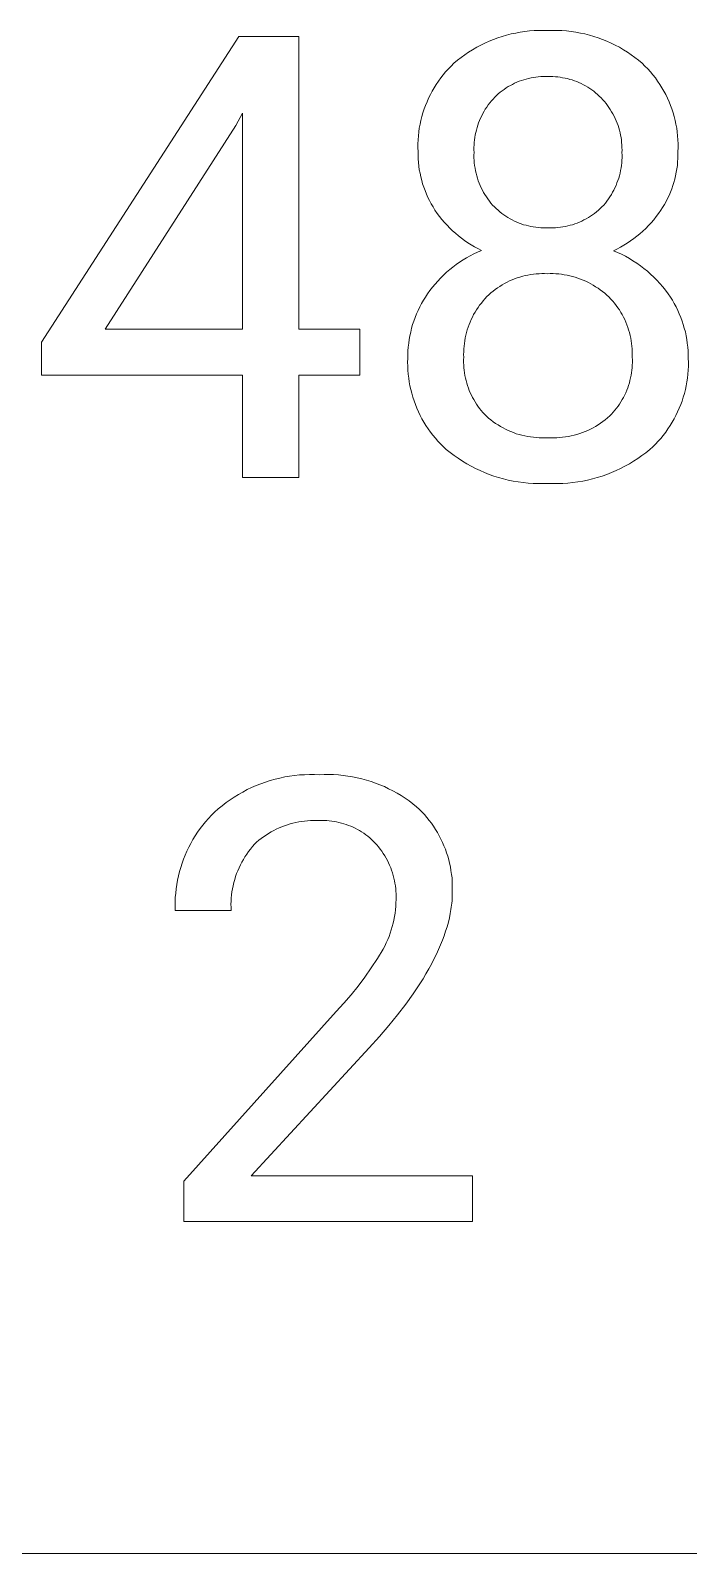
# Model space of a CAD drawing. Header units: millimetres. Extents: x 373 to 3451, y -552 to 1598.
# Drawn here: x 2822.5 to 2866, y -379.9 to -279.2 of the extents above; entities that cross this region are included whole.
import ezdxf

# ---------------------------------------------------------------- set-up
doc = ezdxf.new("R2010")
doc.units = ezdxf.units.MM
doc.header["$MEASUREMENT"] = 0
doc.layers.add('Domyślny', color=7, linetype='Continuous', true_color=0x000000)

msp = doc.modelspace()

# ---------------------------------------------------------------- linework, layer by layer
at = {"layer": 'Domyślny', "color": 18, "lineweight": 15, "true_color": 0x000000}
for p, q in [((2823.27, -299.76), (2836.31, -279.56)), ((2836.31, -279.56), (2840.26, -279.56)), ((2840.26, -279.56), (2840.26, -298.92)), ((2852.29, -280.13), (2852.56, -279.99)), ((2852.56, -279.99), (2852.84, -279.87)), ((2852.84, -279.87), (2853.13, -279.75)), ((2853.13, -279.75), (2853.42, -279.65)), ((2853.42, -279.65), (2853.71, -279.55)), ((2853.71, -279.55), (2854, -279.47)), ((2854, -279.47), (2854.3, -279.39)), ((2854.3, -279.39), (2854.6, -279.33)), ((2854.6, -279.33), (2854.9, -279.27)), ((2854.9, -279.27), (2855.2, -279.23)), ((2855.2, -279.23), (2855.51, -279.19)), ((2855.51, -279.19), (2855.81, -279.17)), ((2855.81, -279.17), (2856.12, -279.16)), ((2856.12, -279.16), (2856.43, -279.16)), ((2856.43, -279.16), (2856.73, -279.17)), ((2856.73, -279.17), (2857.04, -279.16)), ((2857.04, -279.16), (2857.35, -279.16)), ((2857.35, -279.16), (2857.65, -279.17)), ((2857.65, -279.17), (2857.96, -279.19)), ((2857.96, -279.19), (2858.27, -279.23)), ((2858.27, -279.23), (2858.57, -279.27)), ((2858.57, -279.27), (2858.87, -279.33)), ((2858.87, -279.33), (2859.17, -279.39)), ((2859.17, -279.39), (2859.47, -279.47)), ((2859.47, -279.47), (2859.76, -279.55)), ((2859.76, -279.55), (2860.05, -279.65)), ((2860.05, -279.65), (2860.34, -279.75)), ((2860.34, -279.75), (2860.63, -279.87)), ((2860.63, -279.87), (2860.91, -279.99)), ((2850.75, -281.13), (2850.99, -280.94)), ((2850.99, -280.94), (2851.24, -280.76)), ((2851.24, -280.76), (2851.49, -280.59)), ((2851.49, -280.59), (2851.75, -280.43)), ((2851.75, -280.43), (2852.02, -280.27)), ((2852.02, -280.27), (2852.29, -280.13)), ((2860.91, -279.99), (2861.18, -280.13)), ((2861.18, -280.13), (2861.45, -280.27)), ((2861.45, -280.27), (2861.72, -280.43)), ((2861.72, -280.43), (2861.98, -280.59)), ((2861.98, -280.59), (2862.23, -280.76)), ((2862.23, -280.76), (2862.48, -280.94)), ((2862.48, -280.94), (2862.72, -281.13)), ((2849.81, -282.09), (2849.97, -281.89)), ((2849.97, -281.89), (2850.15, -281.7)), ((2850.15, -281.7), (2850.33, -281.51)), ((2850.33, -281.51), (2850.51, -281.33)), ((2850.51, -281.33), (2850.75, -281.13)), ((2862.72, -281.13), (2862.96, -281.33)), ((2862.96, -281.33), (2863.14, -281.51)), ((2863.14, -281.51), (2863.32, -281.7)), ((2863.32, -281.7), (2863.5, -281.89)), ((2863.5, -281.89), (2863.66, -282.09)), ((2849.08, -283.17), (2849.21, -282.94)), ((2849.21, -282.94), (2849.35, -282.72)), ((2849.35, -282.72), (2849.49, -282.51)), ((2849.49, -282.51), (2849.65, -282.3)), ((2849.65, -282.3), (2849.81, -282.09)), ((2853.97, -282.96), (2853.83, -283.05)), ((2854.1, -282.87), (2853.97, -282.96)), ((2854.25, -282.79), (2854.1, -282.87)), ((2854.39, -282.72), (2854.25, -282.79)), ((2854.53, -282.65), (2854.39, -282.72)), ((2854.68, -282.58), (2854.53, -282.65)), ((2854.83, -282.52), (2854.68, -282.58)), ((2854.98, -282.47), (2854.83, -282.52)), ((2855.14, -282.42), (2854.98, -282.47)), ((2855.29, -282.37), (2855.14, -282.42)), ((2855.45, -282.33), (2855.29, -282.37)), ((2855.61, -282.3), (2855.45, -282.33)), ((2855.77, -282.27), (2855.61, -282.3)), ((2855.93, -282.24), (2855.77, -282.27)), ((2856.09, -282.23), (2855.93, -282.24)), ((2856.25, -282.21), (2856.09, -282.23)), ((2856.41, -282.21), (2856.25, -282.21)), ((2856.57, -282.21), (2856.41, -282.21)), ((2856.73, -282.21), (2856.57, -282.21)), ((2856.9, -282.21), (2856.73, -282.21)), ((2857.06, -282.21), (2856.9, -282.21)), ((2857.22, -282.22), (2857.06, -282.21)), ((2857.38, -282.23), (2857.22, -282.22)), ((2857.54, -282.25), (2857.38, -282.23)), ((2857.7, -282.28), (2857.54, -282.25)), ((2857.86, -282.31), (2857.7, -282.28)), ((2858.02, -282.34), (2857.86, -282.31)), ((2858.18, -282.39), (2858.02, -282.34)), ((2858.33, -282.43), (2858.18, -282.39)), ((2858.48, -282.48), (2858.33, -282.43)), ((2858.64, -282.54), (2858.48, -282.48)), ((2858.78, -282.6), (2858.64, -282.54)), ((2858.93, -282.67), (2858.78, -282.6)), ((2859.08, -282.75), (2858.93, -282.67)), ((2859.22, -282.82), (2859.08, -282.75)), ((2859.36, -282.91), (2859.22, -282.82)), ((2859.49, -282.99), (2859.36, -282.91)), ((2859.63, -283.09), (2859.49, -282.99)), ((2863.66, -282.09), (2863.83, -282.29)), ((2863.83, -282.29), (2863.98, -282.5)), ((2863.98, -282.5), (2864.12, -282.72)), ((2864.12, -282.72), (2864.26, -282.94)), ((2864.26, -282.94), (2864.39, -283.17)), ((2848.64, -284.11), (2848.74, -283.87)), ((2848.74, -283.87), (2848.84, -283.63)), ((2848.84, -283.63), (2848.96, -283.4)), ((2848.96, -283.4), (2849.08, -283.17)), ((2852.88, -283.94), (2852.78, -284.08)), ((2852.99, -283.81), (2852.88, -283.94)), ((2853.1, -283.69), (2852.99, -283.81)), ((2853.21, -283.56), (2853.1, -283.69)), ((2853.33, -283.45), (2853.21, -283.56)), ((2853.45, -283.34), (2853.33, -283.45)), ((2853.57, -283.24), (2853.45, -283.34)), ((2853.7, -283.14), (2853.57, -283.24)), ((2853.83, -283.05), (2853.7, -283.14)), ((2859.76, -283.18), (2859.63, -283.09)), ((2859.88, -283.28), (2859.76, -283.18)), ((2860.01, -283.39), (2859.88, -283.28)), ((2860.12, -283.5), (2860.01, -283.39)), ((2860.24, -283.61), (2860.12, -283.5)), ((2860.35, -283.74), (2860.24, -283.61)), ((2860.46, -283.86), (2860.35, -283.74)), ((2860.57, -283.99), (2860.46, -283.86)), ((2860.67, -284.12), (2860.57, -283.99)), ((2864.39, -283.17), (2864.51, -283.4)), ((2864.51, -283.4), (2864.63, -283.63)), ((2864.63, -283.63), (2864.73, -283.87)), ((2864.73, -283.87), (2864.83, -284.11)), ((2836.54, -284.63), (2836.1, -285.44)), ((2836.54, -298.92), (2836.54, -284.63)), ((2848.33, -285.1), (2848.4, -284.85)), ((2848.4, -284.85), (2848.47, -284.6)), ((2848.47, -284.6), (2848.55, -284.35)), ((2848.55, -284.35), (2848.64, -284.11)), ((2852.28, -284.95), (2852.21, -285.1)), ((2852.35, -284.8), (2852.28, -284.95)), ((2852.43, -284.65), (2852.35, -284.8)), ((2852.51, -284.5), (2852.43, -284.65)), ((2852.59, -284.36), (2852.51, -284.5)), ((2852.69, -284.22), (2852.59, -284.36)), ((2852.78, -284.08), (2852.69, -284.22)), ((2860.76, -284.26), (2860.67, -284.12)), ((2860.85, -284.39), (2860.76, -284.26)), ((2860.94, -284.54), (2860.85, -284.39)), ((2861.02, -284.68), (2860.94, -284.54)), ((2861.1, -284.83), (2861.02, -284.68)), ((2861.17, -284.98), (2861.1, -284.83)), ((2861.24, -285.13), (2861.17, -284.98)), ((2864.83, -284.11), (2864.92, -284.35)), ((2864.92, -284.35), (2865, -284.6)), ((2865, -284.6), (2865.07, -284.85)), ((2865.07, -284.85), (2865.14, -285.1)), ((2836.1, -285.44), (2827.47, -298.92)), ((2848.17, -286.13), (2848.2, -285.87)), ((2848.2, -285.87), (2848.23, -285.61)), ((2848.23, -285.61), (2848.28, -285.36)), ((2848.28, -285.36), (2848.33, -285.1)), ((2851.96, -285.9), (2851.93, -286.06)), ((2852, -285.74), (2851.96, -285.9)), ((2852.05, -285.58), (2852, -285.74)), ((2852.1, -285.42), (2852.05, -285.58)), ((2852.15, -285.26), (2852.1, -285.42)), ((2852.21, -285.1), (2852.15, -285.26)), ((2861.3, -285.28), (2861.24, -285.13)), ((2861.36, -285.44), (2861.3, -285.28)), ((2861.41, -285.6), (2861.36, -285.44)), ((2861.45, -285.75), (2861.41, -285.6)), ((2861.5, -285.92), (2861.45, -285.75)), ((2861.53, -286.08), (2861.5, -285.92)), ((2865.14, -285.1), (2865.19, -285.36)), ((2865.19, -285.36), (2865.24, -285.61)), ((2865.24, -285.61), (2865.27, -285.87)), ((2865.27, -285.87), (2865.3, -286.13)), ((2848.14, -286.65), (2848.15, -286.39)), ((2848.14, -286.91), (2848.14, -286.65)), ((2848.15, -287.17), (2848.14, -286.91)), ((2848.15, -286.39), (2848.17, -286.13)), ((2851.85, -286.73), (2851.84, -286.9)), ((2851.84, -286.9), (2851.84, -287.06)), ((2851.86, -286.56), (2851.85, -286.73)), ((2851.88, -286.4), (2851.86, -286.56)), ((2851.9, -286.23), (2851.88, -286.4)), ((2851.93, -286.06), (2851.9, -286.23)), ((2861.56, -286.24), (2861.53, -286.08)), ((2861.58, -286.4), (2861.56, -286.24)), ((2861.6, -286.57), (2861.58, -286.4)), ((2861.62, -286.73), (2861.6, -286.57)), ((2861.62, -286.9), (2861.62, -286.73)), ((2861.63, -287.07), (2861.62, -286.9)), ((2865.3, -286.13), (2865.32, -286.39)), ((2865.32, -286.39), (2865.33, -286.65)), ((2865.33, -286.91), (2865.32, -287.17)), ((2865.33, -286.65), (2865.33, -286.91)), ((2848.15, -287.41), (2848.15, -287.17)), ((2848.16, -287.65), (2848.15, -287.41)), ((2848.17, -287.89), (2848.16, -287.65)), ((2848.2, -288.13), (2848.17, -287.89)), ((2851.84, -287.06), (2851.85, -287.23)), ((2851.85, -287.23), (2851.84, -287.4)), ((2851.84, -287.4), (2851.84, -287.57)), ((2851.84, -287.57), (2851.85, -287.75)), ((2851.85, -287.75), (2851.86, -287.92)), ((2851.86, -287.92), (2851.88, -288.09)), ((2861.59, -288.09), (2861.61, -287.92)), ((2861.61, -287.92), (2861.62, -287.74)), ((2861.62, -287.23), (2861.63, -287.07)), ((2861.63, -287.4), (2861.62, -287.23)), ((2861.62, -287.74), (2861.63, -287.57)), ((2861.63, -287.57), (2861.63, -287.4)), ((2865.3, -287.85), (2865.28, -288.08)), ((2865.32, -287.63), (2865.3, -287.85)), ((2865.32, -287.17), (2865.32, -287.4)), ((2865.32, -287.4), (2865.32, -287.63)), ((2848.23, -288.37), (2848.2, -288.13)), ((2848.28, -288.6), (2848.23, -288.37)), ((2848.33, -288.84), (2848.28, -288.6)), ((2848.39, -289.07), (2848.33, -288.84)), ((2851.88, -288.09), (2851.91, -288.26)), ((2851.91, -288.26), (2851.94, -288.43)), ((2851.94, -288.43), (2851.98, -288.59)), ((2851.98, -288.59), (2852.02, -288.76)), ((2852.02, -288.76), (2852.07, -288.92)), ((2852.07, -288.92), (2852.12, -289.09)), ((2861.35, -289.08), (2861.41, -288.92)), ((2861.41, -288.92), (2861.45, -288.76)), ((2861.45, -288.76), (2861.5, -288.59)), ((2861.5, -288.59), (2861.53, -288.42)), ((2861.53, -288.42), (2861.56, -288.25)), ((2861.56, -288.25), (2861.59, -288.09)), ((2865.11, -288.98), (2865.05, -289.2)), ((2865.16, -288.76), (2865.11, -288.98)), ((2865.21, -288.53), (2865.16, -288.76)), ((2865.25, -288.31), (2865.21, -288.53)), ((2865.28, -288.08), (2865.25, -288.31)), ((2848.45, -289.3), (2848.39, -289.07)), ((2848.53, -289.53), (2848.45, -289.3)), ((2848.61, -289.75), (2848.53, -289.53)), ((2848.7, -289.98), (2848.61, -289.75)), ((2848.8, -290.2), (2848.7, -289.98)), ((2852.12, -289.09), (2852.18, -289.25)), ((2852.18, -289.25), (2852.25, -289.41)), ((2852.25, -289.41), (2852.32, -289.56)), ((2852.32, -289.56), (2852.4, -289.71)), ((2852.4, -289.71), (2852.48, -289.87)), ((2852.48, -289.87), (2852.56, -290.01)), ((2852.56, -290.01), (2852.66, -290.16)), ((2860.83, -290.16), (2860.92, -290.01)), ((2860.92, -290.01), (2861, -289.86)), ((2861, -289.86), (2861.08, -289.71)), ((2861.08, -289.71), (2861.16, -289.56)), ((2861.16, -289.56), (2861.23, -289.4)), ((2861.23, -289.4), (2861.29, -289.24)), ((2861.29, -289.24), (2861.35, -289.08)), ((2864.74, -290.06), (2864.64, -290.26)), ((2864.82, -289.85), (2864.74, -290.06)), ((2864.91, -289.63), (2864.82, -289.85)), ((2864.98, -289.42), (2864.91, -289.63)), ((2865.05, -289.2), (2864.98, -289.42)), ((2848.9, -290.41), (2848.8, -290.2)), ((2849.02, -290.62), (2848.9, -290.41)), ((2849.14, -290.83), (2849.02, -290.62)), ((2849.26, -291.03), (2849.14, -290.83)), ((2849.41, -291.25), (2849.26, -291.03)), ((2852.66, -290.16), (2852.75, -290.3)), ((2852.75, -290.3), (2852.86, -290.44)), ((2852.86, -290.44), (2852.96, -290.57)), ((2852.96, -290.57), (2853.07, -290.7)), ((2853.07, -290.7), (2853.19, -290.83)), ((2853.19, -290.83), (2853.31, -290.94)), ((2853.31, -290.94), (2853.43, -291.05)), ((2853.43, -291.05), (2853.55, -291.16)), ((2859.93, -291.16), (2860.06, -291.05)), ((2860.06, -291.05), (2860.18, -290.94)), ((2860.18, -290.94), (2860.3, -290.83)), ((2860.3, -290.83), (2860.42, -290.7)), ((2860.42, -290.7), (2860.53, -290.57)), ((2860.53, -290.57), (2860.63, -290.44)), ((2860.63, -290.44), (2860.73, -290.3)), ((2860.73, -290.3), (2860.83, -290.16)), ((2864.19, -291.05), (2864.04, -291.27)), ((2864.31, -290.86), (2864.19, -291.05)), ((2864.43, -290.67), (2864.31, -290.86)), ((2864.54, -290.47), (2864.43, -290.67)), ((2864.64, -290.26), (2864.54, -290.47)), ((2849.56, -291.45), (2849.41, -291.25)), ((2849.72, -291.65), (2849.56, -291.45)), ((2849.89, -291.85), (2849.72, -291.65)), ((2850.06, -292.04), (2849.89, -291.85)), ((2850.24, -292.22), (2850.06, -292.04)), ((2853.55, -291.16), (2853.68, -291.26)), ((2853.68, -291.26), (2853.81, -291.35)), ((2853.81, -291.35), (2853.95, -291.44)), ((2853.95, -291.44), (2854.09, -291.53)), ((2854.09, -291.53), (2854.23, -291.61)), ((2854.23, -291.61), (2854.37, -291.69)), ((2854.37, -291.69), (2854.52, -291.76)), ((2854.52, -291.76), (2854.67, -291.83)), ((2854.67, -291.83), (2854.82, -291.89)), ((2854.82, -291.89), (2854.97, -291.95)), ((2854.97, -291.95), (2855.12, -292)), ((2855.12, -292), (2855.28, -292.04)), ((2855.28, -292.04), (2855.44, -292.08)), ((2858.04, -292.08), (2858.19, -292.04)), ((2858.19, -292.04), (2858.35, -292)), ((2858.35, -292), (2858.51, -291.95)), ((2858.51, -291.95), (2858.66, -291.89)), ((2858.66, -291.89), (2858.81, -291.83)), ((2858.81, -291.83), (2858.96, -291.76)), ((2858.96, -291.76), (2859.11, -291.69)), ((2859.11, -291.69), (2859.26, -291.61)), ((2859.26, -291.61), (2859.4, -291.53)), ((2859.4, -291.53), (2859.54, -291.44)), ((2859.54, -291.44), (2859.67, -291.35)), ((2859.67, -291.35), (2859.81, -291.26)), ((2859.81, -291.26), (2859.93, -291.16)), ((2863.37, -292.06), (2863.19, -292.25)), ((2863.55, -291.87), (2863.37, -292.06)), ((2863.72, -291.68), (2863.55, -291.87)), ((2863.88, -291.47), (2863.72, -291.68)), ((2864.04, -291.27), (2863.88, -291.47)), ((2850.42, -292.4), (2850.24, -292.22)), ((2850.61, -292.57), (2850.42, -292.4)), ((2850.81, -292.74), (2850.61, -292.57)), ((2851.01, -292.9), (2850.81, -292.74)), ((2851.22, -293.05), (2851.01, -292.9)), ((2851.43, -293.19), (2851.22, -293.05)), ((2855.44, -292.08), (2855.6, -292.12)), ((2855.6, -292.12), (2855.76, -292.15)), ((2855.76, -292.15), (2855.92, -292.17)), ((2855.92, -292.17), (2856.08, -292.19)), ((2856.08, -292.19), (2856.25, -292.2)), ((2856.25, -292.2), (2856.41, -292.21)), ((2856.41, -292.21), (2856.57, -292.21)), ((2856.57, -292.21), (2856.73, -292.2)), ((2856.73, -292.2), (2856.9, -292.21)), ((2856.9, -292.21), (2857.06, -292.21)), ((2857.06, -292.21), (2857.23, -292.2)), ((2857.23, -292.2), (2857.39, -292.19)), ((2857.39, -292.19), (2857.55, -292.17)), ((2857.55, -292.17), (2857.71, -292.15)), ((2857.71, -292.15), (2857.88, -292.12)), ((2857.88, -292.12), (2858.04, -292.08)), ((2862.18, -293.07), (2861.97, -293.22)), ((2862.4, -292.92), (2862.18, -293.07)), ((2862.6, -292.76), (2862.4, -292.92)), ((2862.8, -292.6), (2862.6, -292.76)), ((2863, -292.43), (2862.8, -292.6)), ((2863.19, -292.25), (2863, -292.43)), ((2851.35, -294.19), (2851.59, -294.05)), ((2851.65, -293.33), (2851.43, -293.19)), ((2851.59, -294.05), (2851.83, -293.93)), ((2851.87, -293.46), (2851.65, -293.33)), ((2851.83, -293.93), (2852.08, -293.81)), ((2852.1, -293.58), (2851.87, -293.46)), ((2852.08, -293.81), (2852.33, -293.7)), ((2852.33, -293.7), (2852.1, -293.58)), ((2861.29, -293.61), (2861.06, -293.72)), ((2861.06, -293.72), (2861.33, -293.84)), ((2861.52, -293.48), (2861.29, -293.61)), ((2861.33, -293.84), (2861.59, -293.96)), ((2861.75, -293.35), (2861.52, -293.48)), ((2861.59, -293.96), (2861.85, -294.09)), ((2861.97, -293.22), (2861.75, -293.35)), ((2850.03, -295.15), (2850.24, -294.97)), ((2850.24, -294.97), (2850.45, -294.8)), ((2850.45, -294.8), (2850.67, -294.63)), ((2850.67, -294.63), (2850.89, -294.48)), ((2850.89, -294.48), (2851.12, -294.33)), ((2851.12, -294.33), (2851.35, -294.19)), ((2861.85, -294.09), (2862.11, -294.24)), ((2862.11, -294.24), (2862.35, -294.39)), ((2862.35, -294.39), (2862.6, -294.55)), ((2862.6, -294.55), (2862.84, -294.72)), ((2862.84, -294.72), (2863.07, -294.9)), ((2863.07, -294.9), (2863.3, -295.08)), ((2863.3, -295.08), (2863.51, -295.27)), ((2849.1, -296.14), (2849.27, -295.93)), ((2849.27, -295.93), (2849.45, -295.73)), ((2849.45, -295.73), (2849.64, -295.53)), ((2849.64, -295.53), (2849.83, -295.33)), ((2849.83, -295.33), (2850.03, -295.15)), ((2853.55, -296.08), (2853.39, -296.18)), ((2853.7, -295.98), (2853.55, -296.08)), ((2853.86, -295.89), (2853.7, -295.98)), ((2854.03, -295.8), (2853.86, -295.89)), ((2854.19, -295.72), (2854.03, -295.8)), ((2854.36, -295.65), (2854.19, -295.72)), ((2854.53, -295.58), (2854.36, -295.65)), ((2854.7, -295.52), (2854.53, -295.58)), ((2854.88, -295.46), (2854.7, -295.52)), ((2855.06, -295.41), (2854.88, -295.46)), ((2855.23, -295.37), (2855.06, -295.41)), ((2855.41, -295.33), (2855.23, -295.37)), ((2855.59, -295.3), (2855.41, -295.33)), ((2855.78, -295.27), (2855.59, -295.3)), ((2855.96, -295.25), (2855.78, -295.27)), ((2856.14, -295.24), (2855.96, -295.25)), ((2856.33, -295.23), (2856.14, -295.24)), ((2856.51, -295.23), (2856.33, -295.23)), ((2856.69, -295.24), (2856.51, -295.23)), ((2856.88, -295.23), (2856.69, -295.24)), ((2857.07, -295.23), (2856.88, -295.23)), ((2857.25, -295.24), (2857.07, -295.23)), ((2857.44, -295.26), (2857.25, -295.24)), ((2857.62, -295.28), (2857.44, -295.26)), ((2857.81, -295.31), (2857.62, -295.28)), ((2857.99, -295.34), (2857.81, -295.31)), ((2858.17, -295.38), (2857.99, -295.34)), ((2858.35, -295.42), (2858.17, -295.38)), ((2858.53, -295.47), (2858.35, -295.42)), ((2858.71, -295.53), (2858.53, -295.47)), ((2858.89, -295.6), (2858.71, -295.53)), ((2859.06, -295.66), (2858.89, -295.6)), ((2859.23, -295.74), (2859.06, -295.66)), ((2859.4, -295.82), (2859.23, -295.74)), ((2859.56, -295.91), (2859.4, -295.82)), ((2859.72, -296), (2859.56, -295.91)), ((2859.88, -296.1), (2859.72, -296)), ((2860.04, -296.2), (2859.88, -296.1)), ((2863.51, -295.27), (2863.73, -295.47)), ((2863.73, -295.47), (2863.93, -295.68)), ((2863.93, -295.68), (2864.13, -295.9)), ((2864.13, -295.9), (2864.32, -296.12)), ((2848.38, -297.22), (2848.5, -297)), ((2848.5, -297), (2848.63, -296.79)), ((2848.63, -296.79), (2848.77, -296.58)), ((2848.77, -296.58), (2848.93, -296.36)), ((2848.93, -296.36), (2849.1, -296.14)), ((2852.44, -297.04), (2852.33, -297.18)), ((2852.56, -296.9), (2852.44, -297.04)), ((2852.69, -296.76), (2852.56, -296.9)), ((2852.82, -296.64), (2852.69, -296.76)), ((2852.96, -296.51), (2852.82, -296.64)), ((2853.1, -296.4), (2852.96, -296.51)), ((2853.25, -296.29), (2853.1, -296.4)), ((2853.39, -296.18), (2853.25, -296.29)), ((2860.19, -296.3), (2860.04, -296.2)), ((2860.34, -296.42), (2860.19, -296.3)), ((2860.49, -296.53), (2860.34, -296.42)), ((2860.63, -296.66), (2860.49, -296.53)), ((2860.76, -296.78), (2860.63, -296.66)), ((2860.89, -296.92), (2860.76, -296.78)), ((2861.01, -297.05), (2860.89, -296.92)), ((2861.13, -297.19), (2861.01, -297.05)), ((2864.32, -296.12), (2864.5, -296.34)), ((2864.5, -296.34), (2864.68, -296.58)), ((2864.68, -296.58), (2864.82, -296.79)), ((2864.82, -296.79), (2864.95, -297)), ((2864.95, -297), (2865.08, -297.22)), ((2847.96, -298.13), (2848.05, -297.9)), ((2848.05, -297.9), (2848.15, -297.67)), ((2848.15, -297.67), (2848.26, -297.44)), ((2848.26, -297.44), (2848.38, -297.22)), ((2851.74, -298.11), (2851.66, -298.27)), ((2851.82, -297.94), (2851.74, -298.11)), ((2851.91, -297.78), (2851.82, -297.94)), ((2852.01, -297.63), (2851.91, -297.78)), ((2852.11, -297.47), (2852.01, -297.63)), ((2852.21, -297.32), (2852.11, -297.47)), ((2852.33, -297.18), (2852.21, -297.32)), ((2861.24, -297.34), (2861.13, -297.19)), ((2861.35, -297.49), (2861.24, -297.34)), ((2861.45, -297.64), (2861.35, -297.49)), ((2861.54, -297.8), (2861.45, -297.64)), ((2861.63, -297.95), (2861.54, -297.8)), ((2861.72, -298.12), (2861.63, -297.95)), ((2861.8, -298.28), (2861.72, -298.12)), ((2865.08, -297.22), (2865.2, -297.44)), ((2865.2, -297.44), (2865.31, -297.67)), ((2865.31, -297.67), (2865.41, -297.9)), ((2865.41, -297.9), (2865.51, -298.13)), ((2827.47, -298.92), (2836.54, -298.92)), ((2840.26, -298.92), (2844.31, -298.92)), ((2844.31, -298.92), (2844.31, -301.95)), ((2847.61, -299.34), (2847.66, -299.1)), ((2847.66, -299.1), (2847.72, -298.85)), ((2847.72, -298.85), (2847.79, -298.61)), ((2847.79, -298.61), (2847.87, -298.37)), ((2847.87, -298.37), (2847.96, -298.13)), ((2851.4, -298.96), (2851.35, -299.14)), ((2851.46, -298.78), (2851.4, -298.96)), ((2851.52, -298.61), (2851.46, -298.78)), ((2851.59, -298.44), (2851.52, -298.61)), ((2851.66, -298.27), (2851.59, -298.44)), ((2861.87, -298.45), (2861.8, -298.28)), ((2861.94, -298.62), (2861.87, -298.45)), ((2862.01, -298.79), (2861.94, -298.62)), ((2862.06, -298.96), (2862.01, -298.79)), ((2862.11, -299.14), (2862.06, -298.96)), ((2865.51, -298.13), (2865.6, -298.37)), ((2865.6, -298.37), (2865.67, -298.61)), ((2865.67, -298.61), (2865.74, -298.85)), ((2865.74, -298.85), (2865.81, -299.09)), ((2865.81, -299.09), (2865.86, -299.34)), ((2823.27, -301.95), (2823.27, -299.76)), ((2847.48, -300.34), (2847.5, -300.09)), ((2847.5, -300.09), (2847.53, -299.84)), ((2847.53, -299.84), (2847.56, -299.59)), ((2847.56, -299.59), (2847.61, -299.34)), ((2851.19, -300.04), (2851.17, -300.22)), ((2851.21, -299.85), (2851.19, -300.04)), ((2851.23, -299.67), (2851.21, -299.85)), ((2851.27, -299.49), (2851.23, -299.67)), ((2851.3, -299.31), (2851.27, -299.49)), ((2851.35, -299.14), (2851.3, -299.31)), ((2862.16, -299.32), (2862.11, -299.14)), ((2862.2, -299.5), (2862.16, -299.32)), ((2862.23, -299.68), (2862.2, -299.5)), ((2862.26, -299.86), (2862.23, -299.68)), ((2862.28, -300.04), (2862.26, -299.86)), ((2862.29, -300.22), (2862.28, -300.04)), ((2865.86, -299.34), (2865.9, -299.59)), ((2865.9, -299.59), (2865.94, -299.84)), ((2865.94, -299.84), (2865.97, -300.09)), ((2865.97, -300.09), (2865.99, -300.34)), ((2847.46, -301.1), (2847.47, -300.84)), ((2847.47, -301.36), (2847.46, -301.1)), ((2847.47, -300.59), (2847.48, -300.34)), ((2847.47, -300.84), (2847.47, -300.59)), ((2851.17, -300.4), (2851.16, -300.59)), ((2851.16, -300.59), (2851.17, -300.77)), ((2851.17, -300.77), (2851.16, -300.94)), ((2851.16, -300.94), (2851.16, -301.11)), ((2851.16, -301.11), (2851.17, -301.29)), ((2851.17, -300.22), (2851.17, -300.4)), ((2862.3, -300.4), (2862.29, -300.22)), ((2862.3, -300.59), (2862.3, -300.4)), ((2862.3, -300.77), (2862.3, -300.59)), ((2862.31, -300.94), (2862.3, -300.77)), ((2862.3, -301.28), (2862.31, -301.11)), ((2862.31, -301.11), (2862.31, -300.94)), ((2865.99, -300.34), (2866, -300.59)), ((2866, -300.59), (2866, -300.84)), ((2866, -300.84), (2866.01, -301.1)), ((2866.01, -301.1), (2866.01, -301.36)), ((2836.54, -301.95), (2823.27, -301.95)), ((2836.54, -308.71), (2836.54, -301.95)), ((2844.31, -301.95), (2840.26, -301.95)), ((2840.26, -301.95), (2840.26, -308.71)), ((2847.48, -301.62), (2847.47, -301.36)), ((2847.5, -301.88), (2847.48, -301.62)), ((2847.53, -302.14), (2847.5, -301.88)), ((2847.56, -302.39), (2847.53, -302.14)), ((2851.17, -301.29), (2851.18, -301.46)), ((2851.18, -301.46), (2851.19, -301.63)), ((2851.19, -301.63), (2851.22, -301.8)), ((2851.22, -301.8), (2851.24, -301.97)), ((2851.24, -301.97), (2851.28, -302.14)), ((2851.28, -302.14), (2851.32, -302.3)), ((2862.15, -302.3), (2862.19, -302.13)), ((2862.19, -302.13), (2862.22, -301.96)), ((2862.22, -301.96), (2862.25, -301.8)), ((2862.25, -301.8), (2862.27, -301.63)), ((2862.27, -301.63), (2862.29, -301.46)), ((2862.29, -301.46), (2862.3, -301.28)), ((2865.95, -302.14), (2865.91, -302.4)), ((2865.98, -301.88), (2865.95, -302.14)), ((2865.99, -301.62), (2865.98, -301.88)), ((2866.01, -301.36), (2865.99, -301.62)), ((2847.61, -302.65), (2847.56, -302.39)), ((2847.66, -302.9), (2847.61, -302.65)), ((2847.73, -303.15), (2847.66, -302.9)), ((2847.8, -303.4), (2847.73, -303.15)), ((2851.32, -302.3), (2851.36, -302.47)), ((2851.36, -302.47), (2851.41, -302.63)), ((2851.41, -302.63), (2851.47, -302.8)), ((2851.47, -302.8), (2851.53, -302.96)), ((2851.53, -302.96), (2851.6, -303.11)), ((2851.6, -303.11), (2851.67, -303.27)), ((2861.8, -303.26), (2861.87, -303.11)), ((2861.87, -303.11), (2861.94, -302.95)), ((2861.94, -302.95), (2862, -302.79)), ((2862, -302.79), (2862.06, -302.63)), ((2862.06, -302.63), (2862.11, -302.46)), ((2862.11, -302.46), (2862.15, -302.3)), ((2865.81, -302.91), (2865.75, -303.16)), ((2865.86, -302.65), (2865.81, -302.91)), ((2865.91, -302.4), (2865.86, -302.65)), ((2847.88, -303.65), (2847.8, -303.4)), ((2847.97, -303.89), (2847.88, -303.65)), ((2848.07, -304.14), (2847.97, -303.89)), ((2848.17, -304.37), (2848.07, -304.14)), ((2851.67, -303.27), (2851.74, -303.42)), ((2851.74, -303.42), (2851.83, -303.57)), ((2851.83, -303.57), (2851.91, -303.72)), ((2851.91, -303.72), (2852.01, -303.87)), ((2852.01, -303.87), (2852.1, -304.01)), ((2852.1, -304.01), (2852.2, -304.15)), ((2852.2, -304.15), (2852.31, -304.28)), ((2861.16, -304.27), (2861.26, -304.14)), ((2861.26, -304.14), (2861.37, -304)), ((2861.37, -304), (2861.46, -303.86)), ((2861.46, -303.86), (2861.55, -303.72)), ((2861.55, -303.72), (2861.64, -303.57)), ((2861.64, -303.57), (2861.72, -303.42)), ((2861.72, -303.42), (2861.8, -303.26)), ((2865.41, -304.14), (2865.3, -304.38)), ((2865.51, -303.9), (2865.41, -304.14)), ((2865.59, -303.66), (2865.51, -303.9)), ((2865.67, -303.41), (2865.59, -303.66)), ((2865.75, -303.16), (2865.67, -303.41)), ((2848.28, -304.61), (2848.17, -304.37)), ((2848.4, -304.84), (2848.28, -304.61)), ((2848.53, -305.06), (2848.4, -304.84)), ((2848.67, -305.28), (2848.53, -305.06)), ((2852.31, -304.28), (2852.42, -304.41)), ((2852.42, -304.41), (2852.54, -304.54)), ((2852.54, -304.54), (2852.66, -304.67)), ((2852.66, -304.67), (2852.8, -304.79)), ((2852.8, -304.79), (2852.95, -304.91)), ((2852.95, -304.91), (2853.11, -305.03)), ((2853.11, -305.03), (2853.26, -305.14)), ((2853.26, -305.14), (2853.43, -305.24)), ((2860.05, -305.24), (2860.21, -305.13)), ((2860.21, -305.13), (2860.36, -305.02)), ((2860.36, -305.02), (2860.52, -304.9)), ((2860.52, -304.9), (2860.67, -304.78)), ((2860.67, -304.78), (2860.81, -304.65)), ((2860.81, -304.65), (2860.93, -304.53)), ((2860.93, -304.53), (2861.05, -304.4)), ((2861.05, -304.4), (2861.16, -304.27)), ((2864.94, -305.07), (2864.8, -305.29)), ((2865.07, -304.84), (2864.94, -305.07)), ((2865.19, -304.61), (2865.07, -304.84)), ((2865.3, -304.38), (2865.19, -304.61)), ((2848.81, -305.5), (2848.67, -305.28)), ((2848.96, -305.71), (2848.81, -305.5)), ((2849.12, -305.92), (2848.96, -305.71)), ((2849.29, -306.12), (2849.12, -305.92)), ((2849.46, -306.31), (2849.29, -306.12)), ((2853.43, -305.24), (2853.59, -305.34)), ((2853.59, -305.34), (2853.76, -305.44)), ((2853.76, -305.44), (2853.93, -305.52)), ((2853.93, -305.52), (2854.11, -305.61)), ((2854.11, -305.61), (2854.28, -305.68)), ((2854.28, -305.68), (2854.46, -305.75)), ((2854.46, -305.75), (2854.64, -305.82)), ((2854.64, -305.82), (2854.83, -305.87)), ((2854.83, -305.87), (2855.01, -305.92)), ((2855.01, -305.92), (2855.2, -305.97)), ((2855.2, -305.97), (2855.39, -306.01)), ((2855.39, -306.01), (2855.58, -306.04)), ((2855.58, -306.04), (2855.77, -306.06)), ((2855.77, -306.06), (2855.96, -306.08)), ((2855.96, -306.08), (2856.16, -306.09)), ((2856.16, -306.09), (2856.35, -306.1)), ((2856.35, -306.1), (2856.54, -306.1)), ((2856.54, -306.1), (2856.73, -306.09)), ((2856.73, -306.09), (2856.93, -306.1)), ((2856.93, -306.1), (2857.12, -306.1)), ((2857.12, -306.1), (2857.31, -306.09)), ((2857.31, -306.09), (2857.51, -306.08)), ((2857.51, -306.08), (2857.7, -306.06)), ((2857.7, -306.06), (2857.89, -306.04)), ((2857.89, -306.04), (2858.08, -306.01)), ((2858.08, -306.01), (2858.27, -305.97)), ((2858.27, -305.97), (2858.46, -305.92)), ((2858.46, -305.92), (2858.64, -305.87)), ((2858.64, -305.87), (2858.83, -305.81)), ((2858.83, -305.81), (2859.01, -305.75)), ((2859.01, -305.75), (2859.19, -305.68)), ((2859.19, -305.68), (2859.37, -305.6)), ((2859.37, -305.6), (2859.54, -305.52)), ((2859.54, -305.52), (2859.71, -305.43)), ((2859.71, -305.43), (2859.88, -305.34)), ((2859.88, -305.34), (2860.05, -305.24)), ((2864.18, -306.13), (2864.01, -306.32)), ((2864.35, -305.93), (2864.18, -306.13)), ((2864.51, -305.72), (2864.35, -305.93)), ((2864.66, -305.51), (2864.51, -305.72)), ((2864.8, -305.29), (2864.66, -305.51)), ((2849.64, -306.5), (2849.46, -306.31)), ((2849.82, -306.68), (2849.64, -306.5)), ((2850.01, -306.86), (2849.82, -306.68)), ((2850.27, -307.07), (2850.01, -306.86)), ((2850.53, -307.26), (2850.27, -307.07)), ((2863.2, -307.08), (2862.94, -307.27)), ((2863.46, -306.87), (2863.2, -307.08)), ((2863.65, -306.69), (2863.46, -306.87)), ((2863.83, -306.51), (2863.65, -306.69)), ((2864.01, -306.32), (2863.83, -306.51)), ((2850.8, -307.45), (2850.53, -307.26)), ((2851.08, -307.64), (2850.8, -307.45)), ((2851.36, -307.81), (2851.08, -307.64)), ((2851.65, -307.97), (2851.36, -307.81)), ((2851.94, -308.12), (2851.65, -307.97)), ((2852.24, -308.26), (2851.94, -308.12)), ((2861.53, -308.12), (2861.23, -308.26)), ((2861.82, -307.97), (2861.53, -308.12)), ((2862.11, -307.81), (2861.82, -307.97)), ((2862.39, -307.64), (2862.11, -307.81)), ((2862.67, -307.46), (2862.39, -307.64)), ((2862.94, -307.27), (2862.67, -307.46)), ((2840.26, -308.71), (2836.54, -308.71)), ((2852.54, -308.39), (2852.24, -308.26)), ((2852.85, -308.51), (2852.54, -308.39)), ((2853.16, -308.62), (2852.85, -308.51)), ((2853.47, -308.72), (2853.16, -308.62)), ((2853.79, -308.81), (2853.47, -308.72)), ((2854.11, -308.89), (2853.79, -308.81)), ((2854.44, -308.96), (2854.11, -308.89)), ((2854.76, -309.01), (2854.44, -308.96)), ((2855.09, -309.06), (2854.76, -309.01)), ((2855.42, -309.09), (2855.09, -309.06)), ((2855.75, -309.11), (2855.42, -309.09)), ((2856.07, -309.12), (2855.75, -309.11)), ((2856.4, -309.12), (2856.07, -309.12)), ((2856.73, -309.11), (2856.4, -309.12)), ((2857.06, -309.12), (2856.73, -309.11)), ((2857.39, -309.12), (2857.06, -309.12)), ((2857.72, -309.11), (2857.39, -309.12)), ((2858.05, -309.09), (2857.72, -309.11)), ((2858.38, -309.06), (2858.05, -309.09)), ((2858.71, -309.01), (2858.38, -309.06)), ((2859.03, -308.95), (2858.71, -309.01)), ((2859.35, -308.89), (2859.03, -308.95)), ((2859.68, -308.81), (2859.35, -308.89)), ((2859.99, -308.72), (2859.68, -308.81)), ((2860.31, -308.62), (2859.99, -308.72)), ((2860.62, -308.51), (2860.31, -308.62)), ((2860.93, -308.39), (2860.62, -308.51)), ((2861.23, -308.26), (2860.93, -308.39)), ((2836.86, -329.36), (2837.15, -329.22)), ((2837.15, -329.22), (2837.45, -329.09)), ((2837.45, -329.09), (2837.76, -328.97)), ((2837.76, -328.97), (2838.07, -328.86)), ((2838.07, -328.86), (2838.38, -328.76)), ((2838.38, -328.76), (2838.7, -328.67)), ((2838.7, -328.67), (2839.02, -328.59)), ((2839.02, -328.59), (2839.34, -328.52)), ((2839.34, -328.52), (2839.66, -328.47)), ((2839.66, -328.47), (2839.99, -328.42)), ((2839.99, -328.42), (2840.31, -328.39)), ((2840.31, -328.39), (2840.64, -328.37)), ((2840.64, -328.37), (2840.97, -328.36)), ((2840.97, -328.36), (2841.3, -328.36)), ((2841.3, -328.36), (2841.62, -328.37)), ((2841.62, -328.37), (2841.94, -328.36)), ((2841.94, -328.36), (2842.25, -328.35)), ((2842.25, -328.35), (2842.57, -328.36)), ((2842.57, -328.36), (2842.88, -328.38)), ((2842.88, -328.38), (2843.2, -328.42)), ((2843.2, -328.42), (2843.51, -328.46)), ((2843.51, -328.46), (2843.82, -328.51)), ((2843.82, -328.51), (2844.13, -328.57)), ((2844.13, -328.57), (2844.43, -328.64)), ((2844.43, -328.64), (2844.74, -328.73)), ((2844.74, -328.73), (2845.04, -328.82)), ((2845.04, -328.82), (2845.34, -328.93)), ((2845.34, -328.93), (2845.63, -329.04)), ((2845.63, -329.04), (2845.92, -329.16)), ((2845.92, -329.16), (2846.2, -329.3)), ((2846.2, -329.3), (2846.48, -329.44)), ((2835.2, -330.42), (2835.46, -330.22)), ((2835.46, -330.22), (2835.73, -330.03)), ((2835.73, -330.03), (2836, -329.85)), ((2836, -329.85), (2836.28, -329.68)), ((2836.28, -329.68), (2836.56, -329.52)), ((2836.56, -329.52), (2836.86, -329.36)), ((2846.48, -329.44), (2846.76, -329.59)), ((2846.76, -329.59), (2847.03, -329.75)), ((2847.03, -329.75), (2847.29, -329.92)), ((2847.29, -329.92), (2847.55, -330.1)), ((2847.55, -330.1), (2847.81, -330.29)), ((2847.81, -330.29), (2848.05, -330.49)), ((2834.11, -331.48), (2834.3, -331.26)), ((2834.3, -331.26), (2834.49, -331.05)), ((2834.49, -331.05), (2834.7, -330.85)), ((2834.7, -330.85), (2834.94, -330.63)), ((2834.94, -330.63), (2835.2, -330.42)), ((2848.05, -330.49), (2848.23, -330.66)), ((2848.23, -330.66), (2848.4, -330.83)), ((2848.4, -330.83), (2848.57, -331.01)), ((2848.57, -331.01), (2848.73, -331.2)), ((2848.73, -331.2), (2848.88, -331.39)), ((2833.42, -332.41), (2833.58, -332.17)), ((2833.58, -332.17), (2833.75, -331.94)), ((2833.75, -331.94), (2833.92, -331.71)), ((2833.92, -331.71), (2834.11, -331.48)), ((2838.1, -332.36), (2837.94, -332.47)), ((2838.27, -332.26), (2838.1, -332.36)), ((2838.44, -332.16), (2838.27, -332.26)), ((2838.61, -332.06), (2838.44, -332.16)), ((2838.78, -331.97), (2838.61, -332.06)), ((2838.96, -331.89), (2838.78, -331.97)), ((2839.14, -331.82), (2838.96, -331.89)), ((2839.32, -331.75), (2839.14, -331.82)), ((2839.51, -331.68), (2839.32, -331.75)), ((2839.69, -331.62), (2839.51, -331.68)), ((2839.88, -331.57), (2839.69, -331.62)), ((2840.07, -331.53), (2839.88, -331.57)), ((2840.26, -331.49), (2840.07, -331.53)), ((2840.46, -331.46), (2840.26, -331.49)), ((2840.65, -331.44), (2840.46, -331.46)), ((2840.84, -331.42), (2840.65, -331.44)), ((2841.04, -331.41), (2840.84, -331.42)), ((2841.23, -331.4), (2841.04, -331.41)), ((2841.43, -331.4), (2841.23, -331.4)), ((2841.62, -331.41), (2841.43, -331.4)), ((2841.79, -331.41), (2841.62, -331.41)), ((2841.95, -331.41), (2841.79, -331.41)), ((2842.11, -331.41), (2841.95, -331.41)), ((2842.28, -331.43), (2842.11, -331.41)), ((2842.44, -331.44), (2842.28, -331.43)), ((2842.6, -331.47), (2842.44, -331.44)), ((2842.76, -331.49), (2842.6, -331.47)), ((2842.92, -331.53), (2842.76, -331.49)), ((2843.08, -331.57), (2842.92, -331.53)), ((2843.24, -331.61), (2843.08, -331.57)), ((2843.39, -331.66), (2843.24, -331.61)), ((2843.55, -331.72), (2843.39, -331.66)), ((2843.7, -331.78), (2843.55, -331.72)), ((2843.85, -331.84), (2843.7, -331.78)), ((2844, -331.91), (2843.85, -331.84)), ((2844.14, -331.99), (2844, -331.91)), ((2844.28, -332.07), (2844.14, -331.99)), ((2844.42, -332.15), (2844.28, -332.07)), ((2844.56, -332.24), (2844.42, -332.15)), ((2844.69, -332.34), (2844.56, -332.24)), ((2844.82, -332.44), (2844.69, -332.34)), ((2848.88, -331.39), (2849.03, -331.58)), ((2849.03, -331.58), (2849.17, -331.78)), ((2849.17, -331.78), (2849.3, -331.99)), ((2849.3, -331.99), (2849.43, -332.2)), ((2849.43, -332.2), (2849.55, -332.41)), ((2832.87, -333.43), (2833, -333.17)), ((2833, -333.17), (2833.13, -332.91)), ((2833.13, -332.91), (2833.27, -332.66)), ((2833.27, -332.66), (2833.42, -332.41)), ((2837.07, -333.29), (2836.95, -333.45)), ((2837.2, -333.13), (2837.07, -333.29)), ((2837.34, -332.97), (2837.2, -333.13)), ((2837.48, -332.84), (2837.34, -332.97)), ((2837.63, -332.71), (2837.48, -332.84)), ((2837.79, -332.59), (2837.63, -332.71)), ((2837.94, -332.47), (2837.79, -332.59)), ((2844.95, -332.54), (2844.82, -332.44)), ((2845.07, -332.65), (2844.95, -332.54)), ((2845.19, -332.76), (2845.07, -332.65)), ((2845.3, -332.88), (2845.19, -332.76)), ((2845.42, -333.01), (2845.3, -332.88)), ((2845.54, -333.15), (2845.42, -333.01)), ((2845.65, -333.29), (2845.54, -333.15)), ((2845.75, -333.43), (2845.65, -333.29)), ((2849.55, -332.41), (2849.66, -332.63)), ((2849.66, -332.63), (2849.76, -332.85)), ((2849.76, -332.85), (2849.86, -333.07)), ((2849.86, -333.07), (2849.95, -333.3)), ((2849.95, -333.3), (2850.03, -333.53)), ((2832.46, -334.51), (2832.55, -334.23)), ((2832.55, -334.23), (2832.65, -333.96)), ((2832.65, -333.96), (2832.76, -333.69)), ((2832.76, -333.69), (2832.87, -333.43)), ((2836.41, -334.34), (2836.32, -334.53)), ((2836.51, -334.15), (2836.41, -334.34)), ((2836.61, -333.97), (2836.51, -334.15)), ((2836.71, -333.8), (2836.61, -333.97)), ((2836.83, -333.62), (2836.71, -333.8)), ((2836.95, -333.45), (2836.83, -333.62)), ((2845.85, -333.58), (2845.75, -333.43)), ((2845.95, -333.73), (2845.85, -333.58)), ((2846.03, -333.88), (2845.95, -333.73)), ((2846.12, -334.04), (2846.03, -333.88)), ((2846.2, -334.2), (2846.12, -334.04)), ((2846.27, -334.36), (2846.2, -334.2)), ((2846.34, -334.53), (2846.27, -334.36)), ((2850.03, -333.53), (2850.11, -333.76)), ((2850.11, -333.76), (2850.17, -334)), ((2850.17, -334), (2850.23, -334.23)), ((2850.23, -334.23), (2850.28, -334.47)), ((2832.2, -335.63), (2832.25, -335.35)), ((2832.25, -335.35), (2832.31, -335.06)), ((2832.31, -335.06), (2832.38, -334.78)), ((2832.38, -334.78), (2832.46, -334.51)), ((2836.03, -335.3), (2835.98, -335.5)), ((2836.09, -335.11), (2836.03, -335.3)), ((2836.16, -334.91), (2836.09, -335.11)), ((2836.24, -334.72), (2836.16, -334.91)), ((2836.32, -334.53), (2836.24, -334.72)), ((2846.4, -334.69), (2846.34, -334.53)), ((2846.46, -334.86), (2846.4, -334.69)), ((2846.51, -335.03), (2846.46, -334.86)), ((2846.55, -335.21), (2846.51, -335.03)), ((2846.59, -335.38), (2846.55, -335.21)), ((2846.62, -335.55), (2846.59, -335.38)), ((2850.28, -334.47), (2850.32, -334.71)), ((2850.32, -334.71), (2850.36, -334.96)), ((2850.36, -334.96), (2850.39, -335.2)), ((2850.39, -335.2), (2850.4, -335.44)), ((2832.1, -336.49), (2832.13, -336.2)), ((2832.13, -336.2), (2832.16, -335.91)), ((2832.16, -335.91), (2832.2, -335.63)), ((2835.82, -336.32), (2835.8, -336.53)), ((2835.85, -336.11), (2835.82, -336.32)), ((2835.89, -335.91), (2835.85, -336.11)), ((2835.93, -335.71), (2835.89, -335.91)), ((2835.98, -335.5), (2835.93, -335.71)), ((2846.65, -335.73), (2846.62, -335.55)), ((2846.67, -335.91), (2846.65, -335.73)), ((2846.68, -336.08), (2846.67, -335.91)), ((2846.69, -336.26), (2846.68, -336.08)), ((2846.69, -336.44), (2846.69, -336.26)), ((2850.4, -335.44), (2850.41, -335.69)), ((2850.41, -336.31), (2850.4, -336.45)), ((2850.41, -335.69), (2850.41, -335.93)), ((2850.41, -335.93), (2850.41, -336.18)), ((2850.41, -336.18), (2850.41, -336.31)), ((2832.09, -336.78), (2832.1, -336.49)), ((2832.09, -337.07), (2832.09, -336.78)), ((2832.09, -337.36), (2832.09, -337.07)), ((2835.79, -337.36), (2832.09, -337.36)), ((2835.79, -336.73), (2835.78, -336.94)), ((2835.78, -336.94), (2835.79, -337.15)), ((2835.8, -336.53), (2835.79, -336.73)), ((2835.79, -337.15), (2835.79, -337.36)), ((2846.63, -337.53), (2846.65, -337.3)), ((2846.65, -337.3), (2846.67, -337.07)), ((2846.67, -337.07), (2846.68, -336.85)), ((2846.68, -336.85), (2846.69, -336.62)), ((2846.69, -336.62), (2846.69, -336.44)), ((2850.32, -337.28), (2850.27, -337.56)), ((2850.34, -337.14), (2850.32, -337.28)), ((2850.36, -337), (2850.34, -337.14)), ((2850.37, -336.86), (2850.36, -337)), ((2850.39, -336.72), (2850.37, -336.86)), ((2850.4, -336.58), (2850.39, -336.72)), ((2850.4, -336.45), (2850.4, -336.58)), ((2846.44, -338.42), (2846.5, -338.2)), ((2846.5, -338.2), (2846.55, -337.98)), ((2846.55, -337.98), (2846.59, -337.75)), ((2846.59, -337.75), (2846.63, -337.53)), ((2850.15, -338.13), (2850.07, -338.43)), ((2850.22, -337.84), (2850.15, -338.13)), ((2850.27, -337.56), (2850.22, -337.84)), ((2846.05, -339.49), (2846.14, -339.28)), ((2846.14, -339.28), (2846.23, -339.07)), ((2846.23, -339.07), (2846.31, -338.86)), ((2846.31, -338.86), (2846.38, -338.64)), ((2846.38, -338.64), (2846.44, -338.42)), ((2849.76, -339.32), (2849.64, -339.63)), ((2849.87, -339.02), (2849.76, -339.32)), ((2849.97, -338.72), (2849.87, -339.02)), ((2850.07, -338.43), (2849.97, -338.72)), ((2845.46, -340.53), (2845.85, -339.9)), ((2845.85, -339.9), (2845.95, -339.7)), ((2845.95, -339.7), (2846.05, -339.49)), ((2849.36, -340.25), (2849.2, -340.57)), ((2849.5, -339.94), (2849.36, -340.25)), ((2849.64, -339.63), (2849.5, -339.94)), ((2844.63, -341.75), (2845.05, -341.15)), ((2845.05, -341.15), (2845.46, -340.53)), ((2848.86, -341.21), (2848.67, -341.53)), ((2849.04, -340.89), (2848.86, -341.21)), ((2849.2, -340.57), (2849.04, -340.89)), ((2843.72, -342.93), (2844.18, -342.35)), ((2844.18, -342.35), (2844.63, -341.75)), ((2848.27, -342.19), (2848.05, -342.53)), ((2848.48, -341.86), (2848.27, -342.19)), ((2848.67, -341.53), (2848.48, -341.86)), ((2843.24, -343.49), (2843.72, -342.93)), ((2847.82, -342.87), (2847.33, -343.55)), ((2848.05, -342.53), (2847.82, -342.87)), ((2832.66, -355.25), (2842.74, -344.04)), ((2842.74, -344.04), (2843.24, -343.49)), ((2846.79, -344.25), (2846.21, -344.96)), ((2847.33, -343.55), (2846.79, -344.25)), ((2846.21, -344.96), (2845.59, -345.69)), ((2844.92, -346.43), (2837.12, -354.89)), ((2845.59, -345.69), (2844.92, -346.43)), ((2832.66, -357.91), (2832.66, -355.25)), ((2837.12, -354.89), (2851.75, -354.89)), ((2851.75, -354.89), (2851.75, -357.91)), ((2851.75, -357.91), (2832.66, -357.91)), ((2287.64, -379.87), (3450.74, -379.87))]:
    msp.add_line(p, q, dxfattribs=at)

doc.saveas('drawing.dxf')
